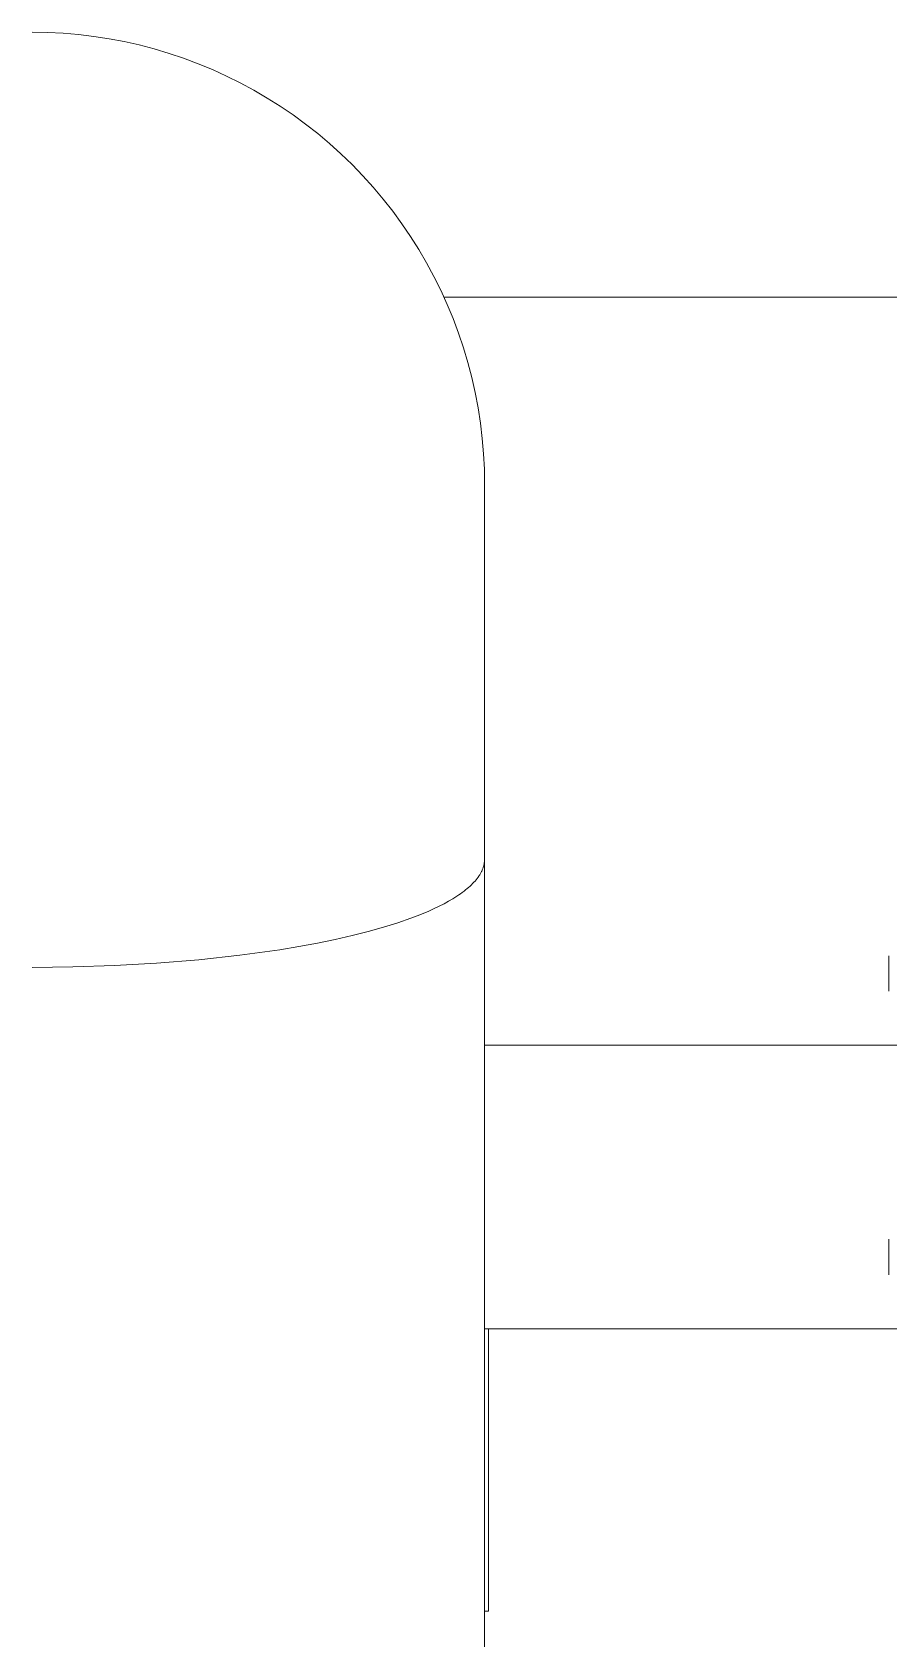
# Model space of a CAD drawing. Header units: millimetres. Extents: x -779 to 3049, y 55 to 2500.
# Drawn here: x -503.4 to -475, y 1973 to 2026.2 of the extents above; entities that cross this region are included whole.
import ezdxf

# ---------------------------------------------------------------- set-up
doc = ezdxf.new("R2010")
doc.units = ezdxf.units.MM
doc.layers.add('ZANO_R', color=7, linetype='Continuous', lineweight=0)

msp = doc.modelspace()

# ---------------------------------------------------------------- linework, layer by layer
at = {"layer": 'ZANO_R'}
for p, q in [((-503.358, 2026.24), (-502.846, 2026.231)), ((-502.846, 2026.231), (-502.334, 2026.205)), ((-502.334, 2026.205), (-501.824, 2026.162)), ((-501.824, 2026.162), (-501.316, 2026.1)), ((-501.316, 2026.1), (-500.809, 2026.022)), ((-500.809, 2026.022), (-500.306, 2025.926)), ((-500.306, 2025.926), (-499.807, 2025.814)), ((-499.807, 2025.814), (-499.311, 2025.684)), ((-499.311, 2025.684), (-498.82, 2025.537)), ((-498.82, 2025.537), (-498.335, 2025.374)), ((-498.335, 2025.374), (-497.855, 2025.194)), ((-497.855, 2025.194), (-497.382, 2024.998)), ((-497.382, 2024.998), (-496.916, 2024.786)), ((-496.916, 2024.786), (-496.457, 2024.558)), ((-496.457, 2024.558), (-496.006, 2024.315)), ((-496.006, 2024.315), (-495.564, 2024.056)), ((-495.564, 2024.056), (-495.131, 2023.783)), ((-495.131, 2023.783), (-494.708, 2023.495)), ((-494.708, 2023.495), (-494.295, 2023.192)), ((-494.295, 2023.192), (-493.892, 2022.876)), ((-493.892, 2022.876), (-493.5, 2022.546)), ((-493.5, 2022.546), (-493.12, 2022.203)), ((-493.12, 2022.203), (-492.752, 2021.847)), ((-492.752, 2021.847), (-492.396, 2021.478)), ((-492.396, 2021.478), (-492.052, 2021.098)), ((-492.052, 2021.098), (-491.722, 2020.706)), ((-491.722, 2020.706), (-491.406, 2020.304)), ((-491.406, 2020.304), (-491.104, 2019.89)), ((-491.104, 2019.89), (-490.815, 2019.467)), ((-490.815, 2019.467), (-490.542, 2019.034)), ((-490.542, 2019.034), (-490.283, 2018.592)), ((-490.283, 2018.592), (-490.04, 2018.141)), ((-490.04, 2018.141), (-489.812, 2017.682)), ((-489.812, 2017.682), (-489.6, 2017.216)), ((-489.707, 2017.456), (-468.358, 2017.456)), ((-489.6, 2017.216), (-489.404, 2016.743)), ((-489.404, 2016.743), (-489.224, 2016.263)), ((-489.224, 2016.263), (-489.061, 2015.778)), ((-489.061, 2015.778), (-488.914, 2015.287)), ((-488.914, 2015.287), (-488.785, 2014.792)), ((-488.785, 2014.792), (-488.672, 2014.292)), ((-488.672, 2014.292), (-488.576, 2013.789)), ((-488.576, 2013.789), (-488.498, 2013.283)), ((-488.498, 2013.283), (-488.437, 2012.774)), ((-488.437, 2012.774), (-488.393, 2012.264)), ((-488.393, 2012.264), (-488.367, 2011.752)), ((-488.367, 2011.752), (-488.358, 2011.24)), ((-488.358, 2011.24), (-488.358, 1998.838)), ((-488.474, 1998.391), (-488.464, 1998.412)), ((-488.464, 1998.412), (-488.454, 1998.432)), ((-488.454, 1998.432), (-488.444, 1998.453)), ((-488.444, 1998.453), (-488.435, 1998.474)), ((-488.435, 1998.474), (-488.427, 1998.494)), ((-488.427, 1998.494), (-488.419, 1998.515)), ((-488.419, 1998.515), (-488.411, 1998.535)), ((-488.411, 1998.535), (-488.404, 1998.556)), ((-488.404, 1998.556), (-488.398, 1998.576)), ((-488.398, 1998.576), (-488.392, 1998.597)), ((-488.392, 1998.597), (-488.387, 1998.617)), ((-488.387, 1998.617), (-488.382, 1998.637)), ((-488.382, 1998.637), (-488.377, 1998.658)), ((-488.377, 1998.658), (-488.373, 1998.678)), ((-488.373, 1998.678), (-488.37, 1998.698)), ((-488.37, 1998.698), (-488.366, 1998.718)), ((-488.366, 1998.718), (-488.364, 1998.738)), ((-488.364, 1998.738), (-488.362, 1998.758)), ((-488.362, 1998.758), (-488.36, 1998.779)), ((-488.36, 1998.779), (-488.359, 1998.799)), ((-488.359, 1998.799), (-488.358, 1998.818)), ((-488.358, 1998.818), (-488.358, 1998.838)), ((-488.358, 1998.799), (-488.358, 1835.659)), ((-488.937, 1997.847), (-488.888, 1997.889)), ((-488.888, 1997.889), (-488.842, 1997.931)), ((-488.842, 1997.931), (-488.797, 1997.973)), ((-488.797, 1997.973), (-488.755, 1998.015)), ((-488.755, 1998.015), (-488.715, 1998.057)), ((-488.715, 1998.057), (-488.677, 1998.099)), ((-488.677, 1998.099), (-488.642, 1998.141)), ((-488.642, 1998.141), (-488.609, 1998.183)), ((-488.609, 1998.183), (-488.577, 1998.225)), ((-488.577, 1998.225), (-488.548, 1998.266)), ((-488.548, 1998.266), (-488.535, 1998.287)), ((-488.535, 1998.287), (-488.522, 1998.308)), ((-488.522, 1998.308), (-488.509, 1998.329)), ((-488.509, 1998.329), (-488.497, 1998.35)), ((-488.497, 1998.35), (-488.485, 1998.37)), ((-488.485, 1998.37), (-488.474, 1998.391)), ((-489.864, 1997.265), (-489.704, 1997.347)), ((-489.704, 1997.347), (-489.553, 1997.429)), ((-489.553, 1997.429), (-489.411, 1997.512)), ((-489.411, 1997.512), (-489.279, 1997.596)), ((-489.279, 1997.596), (-489.216, 1997.637)), ((-489.216, 1997.637), (-489.156, 1997.679)), ((-489.156, 1997.679), (-489.098, 1997.721)), ((-489.098, 1997.721), (-489.042, 1997.763)), ((-489.042, 1997.763), (-488.988, 1997.805)), ((-488.988, 1997.805), (-488.937, 1997.847)), ((-491.241, 1996.715), (-490.803, 1996.867)), ((-490.803, 1996.867), (-490.597, 1996.945)), ((-490.597, 1996.945), (-490.4, 1997.024)), ((-490.4, 1997.024), (-490.213, 1997.103)), ((-490.213, 1997.103), (-490.034, 1997.184)), ((-490.034, 1997.184), (-489.864, 1997.265)), ((-493.315, 1996.163), (-492.752, 1996.291)), ((-492.752, 1996.291), (-492.217, 1996.426)), ((-492.217, 1996.426), (-491.713, 1996.568)), ((-491.713, 1996.568), (-491.241, 1996.715)), ((-496.469, 1995.638), (-495.15, 1995.823)), ((-495.15, 1995.823), (-494.516, 1995.928)), ((-494.516, 1995.928), (-493.904, 1996.042)), ((-493.904, 1996.042), (-493.315, 1996.163)), ((-503.358, 1995.236), (-502.01, 1995.25)), ((-502.01, 1995.25), (-500.629, 1995.296)), ((-500.629, 1995.296), (-499.231, 1995.375)), ((-499.231, 1995.375), (-497.837, 1995.489)), ((-497.837, 1995.489), (-496.469, 1995.638)), ((-474.958, 1994.448), (-474.958, 1995.622)), ((-473.94, 1992.659), (-488.359, 1992.659)), ((-474.958, 1985.05), (-474.958, 1986.224)), ((-473.94, 1983.253), (-488.358, 1983.253)), ((-488.231, 1983.253), (-488.231, 1973.893)), ((-473.94, 1983.25), (-488.231, 1983.25)), ((-488.231, 1973.893), (-488.357, 1973.901))]:
    msp.add_line(p, q, dxfattribs=at)

doc.saveas('drawing.dxf')
